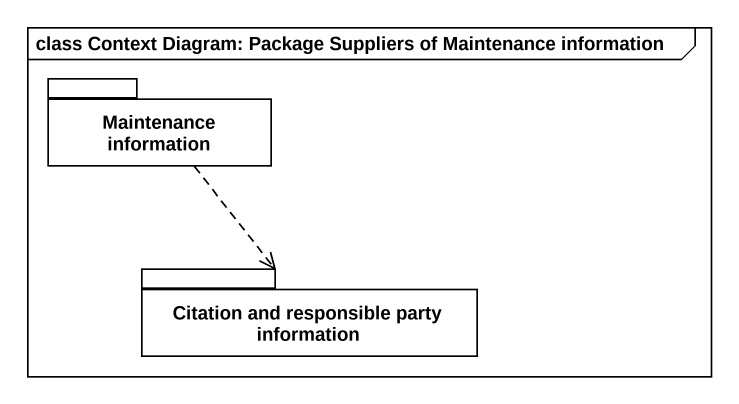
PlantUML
@startuml
mainframe class Context Diagram: Package Suppliers of Maintenance information
package "Maintenance information" as Maintenance_information #FFFFFF {
}
package "Citation and responsible party information" as Citation_and_responsible #FFFFFF {
}
Maintenance_information ..> Citation_and_responsible
Maintenance_information ..> Citation_and_responsible
@enduml
